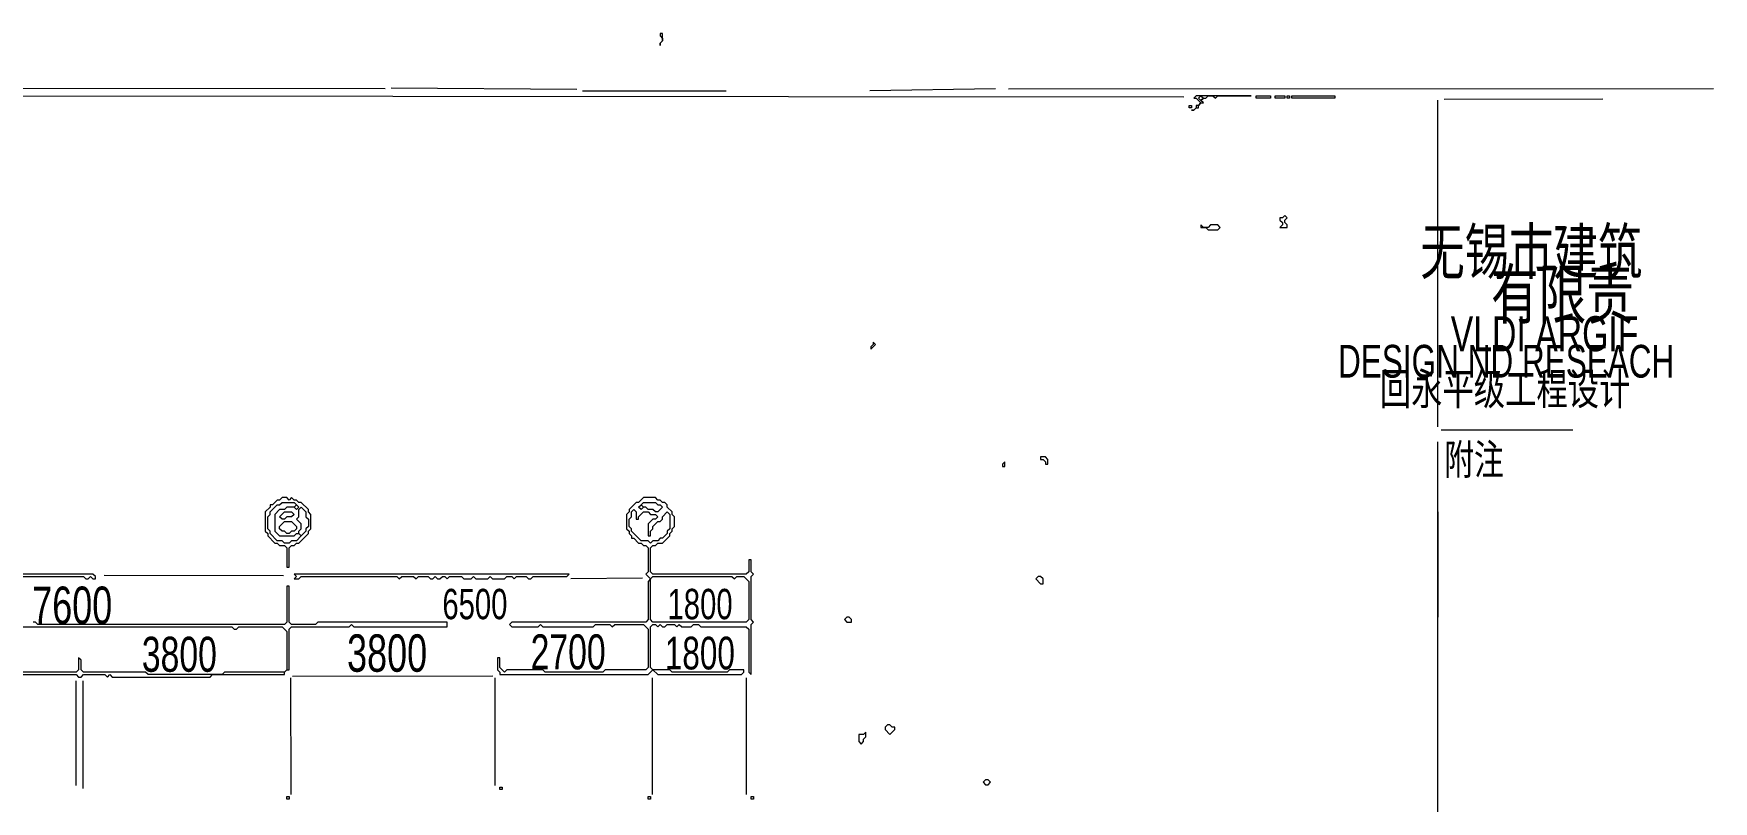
# Model space of a CAD drawing. Extents: x 9 to 1972, y 11 to 1392.
# Drawn here: x 1176 to 1878, y 1071 to 1392 of the extents above; entities that cross this region are included whole.
import ezdxf

# ---------------------------------------------------------------- set-up
doc = ezdxf.new("R2010")
doc.units = 0
for name, color, linetype, lineweight in [('OCR_TEXT', 6, 'Continuous', 0), ('TRACE_CURVE', 6, 'Continuous', 0), ('TRACE_STRAIGHT', 5, 'Continuous', 0), ('TRACE_TEXT_SYMBOL', 6, 'Continuous', 0)]:
    doc.layers.add(name, color=color, linetype=linetype, lineweight=lineweight)
doc.styles.add('wqy-unicode', font='wqy-unicode.lff')

msp = doc.modelspace()

# ---------------------------------------------------------------- linework, layer by layer
at = {"layer": 'TRACE_CURVE', "color": 6}
for points in [[(1431, 1198), (1429, 1196), (1428, 1196), (1425, 1193), (1425, 1192), (1424, 1191), (1424, 1185), (1425, 1184), (1425, 1183), (1426, 1182), (1426, 1181), (1427, 1181), (1429, 1179), (1430, 1179), (1431, 1178), (1432, 1178), (1433, 1177), (1433, 1167), (1432, 1166), (1434, 1164), (1433, 1163), (1433, 1147), (1432, 1146), (1376, 1146), (1375, 1145), (1376, 1144), (1387, 1144), (1388, 1145), (1389, 1144), (1410, 1144), (1411, 1145), (1417, 1145), (1418, 1144), (1419, 1145), (1431, 1145), (1433, 1143), (1433, 1127), (1432, 1126), (1415, 1126), (1414, 1125), (1390, 1125), (1389, 1126), (1374, 1126), (1373, 1125), (1371, 1127), (1371, 1131), (1370, 1131), (1370, 1126), (1371, 1125), (1371, 1124), (1433, 1124), (1435, 1126), (1437, 1124), (1472, 1124), (1473, 1125), (1473, 1126), (1467, 1126), (1466, 1125), (1443, 1125), (1442, 1126), (1435, 1126), (1434, 1127), (1434, 1144), (1435, 1145)], [(1435, 1145), (1436, 1145), (1437, 1144), (1438, 1145), (1439, 1144), (1440, 1144), (1441, 1145), (1444, 1145), (1445, 1144), (1446, 1145), (1447, 1144), (1451, 1144), (1452, 1145), (1454, 1145), (1455, 1144), (1474, 1144), (1475, 1143), (1475, 1125), (1476, 1124), (1476, 1145), (1477, 1146), (1476, 1147), (1476, 1165), (1477, 1166), (1476, 1167), (1476, 1172), (1475, 1172), (1475, 1167), (1474, 1166), (1435, 1166), (1434, 1167), (1434, 1177), (1435, 1178), (1436, 1178), (1437, 1179), (1439, 1179), (1442, 1182), (1442, 1183), (1443, 1184), (1443, 1185), (1444, 1186), (1444, 1190), (1443, 1191), (1443, 1192), (1441, 1194), (1441, 1195), (1440, 1196), (1439, 1196), (1438, 1197), (1437, 1197), (1436, 1198), (1431, 1198)], [(1125, 1165), (1197, 1165), (1198, 1164), (1199, 1164), (1200, 1165), (1201, 1164), (1202, 1164), (1202, 1165), (1201, 1166), (1109, 1166)], [(1283, 1126), (1283, 1143), (1284, 1144), (1308, 1144), (1309, 1145), (1310, 1144), (1349, 1144), (1349, 1146), (1295, 1146), (1294, 1145), (1284, 1145), (1283, 1146), (1283, 1161), (1282, 1161), (1282, 1146), (1281, 1145), (1178, 1145), (1177, 1146), (1176, 1146)], [(1109, 1144), (1259, 1144), (1260, 1143), (1261, 1143), (1262, 1144), (1280, 1144), (1282, 1142), (1282, 1126), (1281, 1125), (1256, 1125), (1255, 1124), (1224, 1124), (1223, 1125), (1197, 1125), (1196, 1126), (1196, 1130), (1195, 1131), (1195, 1126), (1194, 1125), (1164, 1125)], [(1166, 1124), (1194, 1124), (1195, 1123), (1196, 1123), (1197, 1124), (1206, 1124), (1207, 1123), (1208, 1124), (1209, 1123), (1250, 1123), (1251, 1124), (1281, 1124), (1281, 1125), (1282, 1126), (1283, 1126)]]:
    msp.add_lwpolyline(points, dxfattribs=at)
for points in [[(1429, 1194), (1430, 1195), (1431, 1194), (1430, 1193)], [(1430, 1195), (1431, 1196), (1436, 1196), (1437, 1195), (1438, 1195), (1439, 1194), (1437, 1192), (1436, 1192), (1435, 1193), (1433, 1193), (1432, 1194), (1431, 1194)], [(1426, 1192), (1427, 1193), (1428, 1192), (1428, 1189), (1429, 1189), (1429, 1190), (1431, 1192), (1433, 1192), (1434, 1191), (1436, 1191), (1437, 1190), (1436, 1189), (1435, 1189), (1433, 1187), (1433, 1182), (1434, 1182), (1434, 1184), (1435, 1185), (1435, 1186), (1437, 1188), (1438, 1188), (1439, 1189), (1439, 1190), (1441, 1192), (1442, 1191), (1442, 1185), (1441, 1184), (1441, 1183), (1439, 1181), (1438, 1181), (1437, 1180), (1435, 1180), (1434, 1179), (1433, 1180), (1430, 1180), (1426, 1184), (1426, 1185), (1425, 1186), (1425, 1189), (1426, 1190)], [(1434, 1164), (1435, 1165), (1468, 1165), (1469, 1164), (1470, 1165), (1473, 1165), (1475, 1163), (1475, 1147), (1474, 1146), (1435, 1146), (1434, 1147)]]:
    msp.add_lwpolyline(points, close=True, dxfattribs=at)
at = {"layer": 'TRACE_STRAIGHT', "color": 5}
for p, q in [((1108.12, 1369.28), (1323.13, 1369)), ((1325.62, 1369.27), (1403.13, 1368.8)), ((1525.62, 1368.18), (1578.14, 1368.98)), ((1583.62, 1368.94), (1878.12, 1369.01)), ((950.62, 1366.04), (1656.87, 1365.62)), ((1405.62, 1368.02), (1465.63, 1368.03)), ((1762.85, 1364.13), (1762.9, 1227.62)), ((1765.62, 1364.61), (1831.88, 1364.71)), ((1764.38, 1226.38), (1819.38, 1226.38)), ((1762.86, 1221.38), (1762.86, 786.38)), ((1763, 1192), (1763, 1148)), ((1205.63, 1165.54), (1280.63, 1165.4)), ((1400.61, 1164.18), (1430.63, 1164.42)), ((1284.38, 1123.42), (1368.13, 1123.45)), ((1193.95, 1077.62), (1194.03, 1121.38)), ((1196.7, 1121.38), (1196.7, 1076.37)), ((1283.58, 1122.63), (1283.62, 1073.87)), ((1369.03, 1077.62), (1369.07, 1122.63)), ((1434.69, 1122.63), (1434.72, 1073.87)), ((1474.03, 1073.87), (1474.06, 1122.63))]:
    msp.add_line(p, q, dxfattribs=at)
at = {"layer": 'TRACE_TEXT_SYMBOL', "color": 6}
for points in [[(1438, 1392), (1438, 1391), (1439, 1390), (1439, 1389), (1438, 1388), (1438, 1387), (1438, 1388), (1439, 1389), (1439, 1392)], [(1659, 1362), (1660, 1362), (1660, 1361), (1659, 1361)], [(1662, 1366), (1661, 1365), (1662, 1365), (1664, 1363), (1663, 1362), (1662, 1362), (1662, 1361), (1661, 1360), (1660, 1360), (1661, 1360), (1662, 1361), (1663, 1361), (1663, 1362), (1664, 1363), (1665, 1363), (1664, 1364), (1665, 1365), (1666, 1365), (1667, 1366), (1669, 1366), (1670, 1365), (1671, 1366), (1685, 1366)], [(1663, 1365), (1664, 1366), (1665, 1365), (1664, 1364)], [(1687, 1366), (1693, 1366), (1693, 1365), (1687, 1365)], [(1695, 1366), (1699, 1366), (1699, 1365), (1695, 1365)], [(1700, 1366), (1701, 1366), (1701, 1365), (1700, 1365)], [(1702, 1366), (1720, 1366), (1720, 1365), (1702, 1365)], [(1699, 1316), (1698, 1315), (1697, 1315), (1697, 1314), (1698, 1313), (1698, 1312), (1697, 1311), (1700, 1311), (1700, 1312), (1699, 1313), (1699, 1314), (1700, 1315)], [(1664, 1312), (1664, 1311), (1666, 1311), (1667, 1310), (1671, 1310), (1672, 1311), (1671, 1312), (1668, 1312), (1667, 1311), (1665, 1311)], [(1527, 1263), (1527, 1262), (1526, 1261), (1526, 1260), (1528, 1262)], [(1597, 1215), (1597, 1214), (1598, 1214), (1599, 1213), (1599, 1212), (1600, 1212), (1600, 1214), (1599, 1215)], [(1582, 1213), (1581, 1212), (1581, 1211), (1582, 1211)], [(1280, 1198), (1279, 1197), (1278, 1197), (1276, 1195), (1275, 1195), (1275, 1194), (1273, 1192), (1273, 1184), (1274, 1183), (1274, 1182), (1277, 1179), (1278, 1179), (1279, 1178), (1281, 1178), (1282, 1177), (1282, 1169), (1283, 1169), (1283, 1177), (1284, 1178), (1285, 1178), (1286, 1179), (1287, 1179), (1291, 1183), (1291, 1184), (1292, 1185), (1292, 1191), (1291, 1192), (1291, 1193), (1288, 1196), (1287, 1196), (1286, 1197), (1285, 1197), (1284, 1198), (1283, 1197), (1282, 1198)], [(1279, 1195), (1280, 1196), (1285, 1196), (1286, 1195), (1285, 1194), (1282, 1194), (1281, 1193), (1279, 1193), (1277, 1191), (1277, 1184), (1279, 1182), (1285, 1182), (1286, 1183), (1287, 1183), (1288, 1182), (1286, 1180), (1284, 1180), (1283, 1179), (1281, 1179), (1280, 1180), (1278, 1180), (1275, 1183), (1275, 1184), (1274, 1185), (1274, 1190), (1275, 1191), (1275, 1192), (1278, 1195)], [(1285, 1194), (1286, 1195), (1287, 1194), (1286, 1193)], [(1287, 1193), (1288, 1194), (1290, 1192), (1290, 1190), (1291, 1189), (1291, 1186), (1290, 1185), (1290, 1184), (1288, 1182), (1287, 1183), (1287, 1184), (1288, 1185), (1288, 1187), (1286, 1189), (1287, 1190)], [(1281, 1192), (1284, 1192), (1285, 1191), (1284, 1190), (1282, 1190), (1281, 1189), (1280, 1189), (1279, 1190)], [(1281, 1188), (1284, 1188), (1286, 1186), (1286, 1185), (1285, 1184), (1284, 1184), (1283, 1183), (1282, 1183), (1281, 1184), (1280, 1184), (1279, 1185), (1279, 1186)], [(1285, 1166), (1286, 1165), (1285, 1164), (1287, 1164), (1288, 1165), (1328, 1165), (1329, 1164), (1330, 1165), (1335, 1165), (1336, 1164), (1337, 1165), (1341, 1165), (1342, 1164), (1343, 1164), (1344, 1165), (1345, 1164), (1346, 1164), (1347, 1165), (1348, 1165), (1349, 1164), (1350, 1165), (1355, 1165), (1356, 1164), (1359, 1164), (1360, 1165), (1361, 1164), (1366, 1164), (1367, 1165), (1368, 1164), (1373, 1164), (1374, 1165), (1376, 1165), (1377, 1164), (1378, 1165), (1382, 1165), (1383, 1164), (1384, 1164), (1385, 1165), (1399, 1165), (1400, 1166)], [(1596, 1165), (1595, 1164), (1597, 1162), (1598, 1162), (1598, 1164), (1597, 1165)], [(1516, 1148), (1515, 1147), (1516, 1146), (1518, 1146), (1518, 1147), (1517, 1148)], [(1533, 1103), (1532, 1102), (1532, 1101), (1534, 1099), (1536, 1101), (1536, 1102), (1535, 1102), (1534, 1103)], [(1524, 1100), (1523, 1099), (1521, 1099), (1521, 1096), (1522, 1095), (1523, 1096), (1523, 1097), (1524, 1098)], [(1371, 1077), (1372, 1077), (1372, 1076), (1371, 1076)], [(1574, 1080), (1573, 1079), (1574, 1078), (1575, 1078), (1576, 1079), (1575, 1080)], [(1282, 1073), (1283, 1073), (1283, 1072), (1282, 1072)], [(1433, 1073), (1434, 1073), (1434, 1072), (1433, 1072)], [(1476, 1073), (1477, 1073), (1477, 1072), (1476, 1072)]]:
    msp.add_lwpolyline(points, close=True, dxfattribs=at)

# ---------------------------------------------------------------- texts
at = {"layer": 'OCR_TEXT', "color": 6, "style": 'wqy-unicode'}
for s, height, width, p in [('无锡市建筑', 18.898, 0.72, (1755.6, 1291.48)), ('有限责', 20.295, 0.72, (1785.17, 1272.89)), ('VLDI ARGIF', 14.658, 0.72, (1768.36, 1259.2)), ('DESIGN ND RESEACH', 13.6808, 0.72, (1721.27, 1248.18)), ('回永平级工程设计', 13.328, 0.72, (1738.72, 1236.82)), ('附注', 12.71, 0.72, (1765.63, 1207.6)), ('7600', 15.618, 0.72, (1175.59, 1145.21)), ('6500', 12.69, 0.720031, (1347, 1147.17)), ('1800', 12.69, 0.72, (1441.1, 1147.17)), ('3800', 14.642, 0.72, (1221.41, 1125.2)), ('3800', 15.618, 0.72, (1307.17, 1125.21)), ('2700', 14.642, 0.72, (1383.87, 1126.2)), ('1800', 13.666, 0.72, (1439.96, 1126.18))]:
    msp.add_text(s, height=height, dxfattribs=dict(at, width=width)).set_placement(p)

doc.saveas('drawing.dxf')
